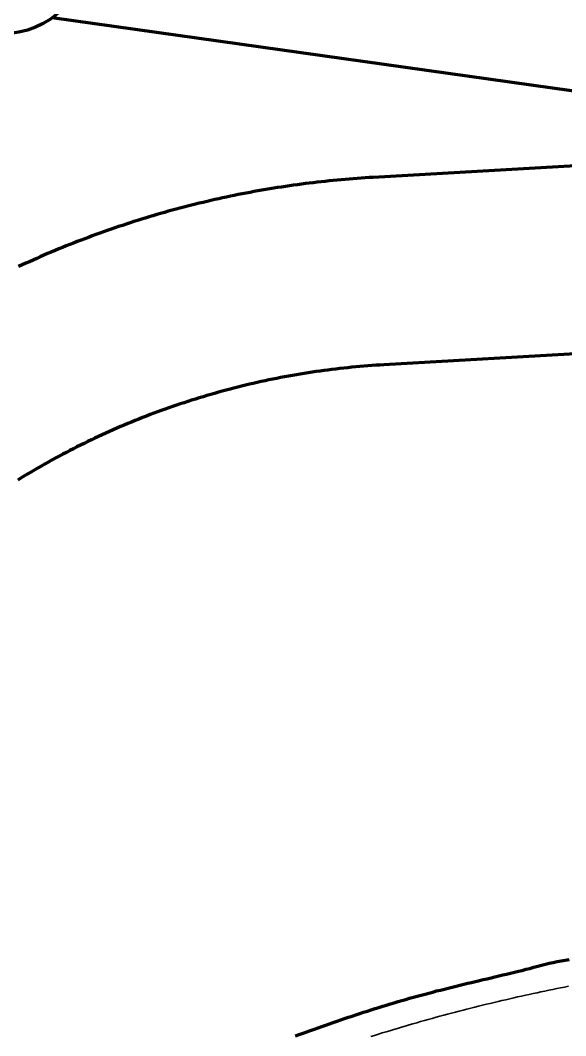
# Model space of a CAD drawing. Header units: millimetres. Extents: x 0 to 2382, y 0 to 420.
# Drawn here: x 275.87 to 282.7, y 298.82 to 311.53 of the extents above; entities that cross this region are included whole.
import ezdxf

# ---------------------------------------------------------------- set-up
doc = ezdxf.new("R2010")
doc.units = ezdxf.units.MM
doc.linetypes.add('IRAM-E-TRAZOS', pattern=[5, 4, -1])
for name, color, linetype, lineweight in [('01-VISIBLE', 7, 'CONTINUOUS', 70), ('02-OCULTA', 4, 'IRAM-E-TRAZOS', 35), ('08-FINA', 5, 'CONTINUOUS', 18)]:
    doc.layers.add(name, color=color, linetype=linetype, lineweight=lineweight)

msp = doc.modelspace()

# ---------------------------------------------------------------- linework, layer by layer
at = {"layer": '01-VISIBLE'}
for p, q in [((286.022, 310.187), (276.267, 311.558)), ((285.111, 309.836), (280.285, 309.56)), ((285.245, 307.489), (280.419, 307.214))]:
    msp.add_line(p, q, dxfattribs=at)
for points in [[(280.285, 309.56), (280.235, 309.557), (280.185, 309.554), (280.135, 309.551), (280.085, 309.547), (280.035, 309.543), (279.985, 309.539), (279.935, 309.535), (279.886, 309.531), (279.836, 309.526), (279.786, 309.521), (279.736, 309.516), (279.686, 309.511), (279.637, 309.506), (279.587, 309.5), (279.537, 309.494), (279.487, 309.488), (279.438, 309.482), (279.388, 309.476), (279.339, 309.469), (279.289, 309.462), (279.239, 309.455), (279.19, 309.448), (279.14, 309.44), (279.091, 309.433), (279.042, 309.425), (278.992, 309.417), (278.943, 309.408), (278.893, 309.4), (278.844, 309.391), (278.795, 309.382), (278.746, 309.373), (278.697, 309.364), (278.647, 309.354), (278.598, 309.345), (278.549, 309.335), (278.5, 309.325), (278.451, 309.314), (278.402, 309.304), (278.353, 309.293), (278.305, 309.282), (278.256, 309.271), (278.207, 309.26), (278.158, 309.248), (278.11, 309.237), (278.061, 309.225), (278.013, 309.213), (277.964, 309.2), (277.916, 309.188), (277.867, 309.175), (277.819, 309.162), (277.771, 309.149), (277.722, 309.136), (277.674, 309.122), (277.626, 309.108), (277.578, 309.094), (277.53, 309.08), (277.482, 309.066), (277.434, 309.052), (277.386, 309.037), (277.338, 309.022), (277.291, 309.007), (277.243, 308.992), (277.196, 308.976), (277.148, 308.96), (277.101, 308.944), (277.053, 308.928), (277.006, 308.912), (276.959, 308.896), (276.911, 308.879), (276.864, 308.862), (276.817, 308.845), (276.77, 308.828), (276.723, 308.81), (276.676, 308.793), (276.63, 308.775), (276.583, 308.757), (276.536, 308.739), (276.49, 308.72), (276.443, 308.702), (276.397, 308.683), (276.351, 308.664), (276.305, 308.645), (276.258, 308.625), (276.212, 308.606), (276.166, 308.586), (276.12, 308.566), (276.075, 308.546), (276.029, 308.526), (275.983, 308.505), (275.938, 308.485), (275.892, 308.464), (275.847, 308.443)], [(280.419, 307.214), (280.369, 307.211), (280.319, 307.208), (280.269, 307.204), (280.219, 307.201), (280.169, 307.197), (280.119, 307.192), (280.069, 307.188), (280.02, 307.183), (279.97, 307.178), (279.92, 307.173), (279.87, 307.167), (279.821, 307.161), (279.771, 307.155), (279.721, 307.149), (279.672, 307.143), (279.622, 307.136), (279.573, 307.129), (279.523, 307.121), (279.474, 307.114), (279.424, 307.106), (279.375, 307.098), (279.326, 307.09), (279.276, 307.081), (279.227, 307.072), (279.178, 307.063), (279.129, 307.054), (279.08, 307.044), (279.031, 307.035), (278.982, 307.024), (278.933, 307.014), (278.884, 307.004), (278.835, 306.993), (278.786, 306.982), (278.737, 306.97), (278.689, 306.959), (278.64, 306.947), (278.591, 306.935), (278.543, 306.923), (278.495, 306.91), (278.446, 306.897), (278.398, 306.884), (278.35, 306.871), (278.301, 306.857), (278.253, 306.844), (278.205, 306.829), (278.157, 306.815), (278.11, 306.801), (278.062, 306.786), (278.014, 306.771), (277.966, 306.756), (277.919, 306.74), (277.871, 306.724), (277.824, 306.708), (277.777, 306.692), (277.729, 306.676), (277.682, 306.659), (277.635, 306.642), (277.588, 306.625), (277.541, 306.607), (277.494, 306.59), (277.448, 306.572), (277.401, 306.554), (277.355, 306.535), (277.308, 306.517), (277.262, 306.498), (277.216, 306.479), (277.169, 306.459), (277.123, 306.44), (277.077, 306.42), (277.032, 306.4), (276.986, 306.379), (276.94, 306.359), (276.895, 306.338), (276.849, 306.317), (276.804, 306.296), (276.759, 306.275), (276.714, 306.253), (276.669, 306.231), (276.624, 306.209), (276.579, 306.187), (276.534, 306.164), (276.49, 306.141), (276.446, 306.118), (276.401, 306.095), (276.357, 306.071), (276.313, 306.048), (276.269, 306.024), (276.225, 305.999), (276.182, 305.975), (276.138, 305.95), (276.095, 305.926), (276.051, 305.901), (276.008, 305.875), (275.965, 305.85), (275.922, 305.824), (275.879, 305.798), (275.837, 305.772)], [(279.315, 298.812), (279.362, 298.829), (279.409, 298.847), (279.456, 298.864), (279.504, 298.881), (279.551, 298.897), (279.598, 298.914), (279.645, 298.931), (279.693, 298.947), (279.74, 298.964), (279.787, 298.98), (279.835, 298.997), (279.882, 299.013), (279.929, 299.029), (279.977, 299.045), (280.024, 299.061), (280.072, 299.077), (280.12, 299.093), (280.167, 299.108), (280.215, 299.124), (280.263, 299.139), (280.31, 299.155), (280.358, 299.17), (280.406, 299.184), (280.454, 299.199), (280.502, 299.214), (280.55, 299.228), (280.598, 299.242), (280.646, 299.256), (280.694, 299.27), (280.743, 299.284), (280.791, 299.297), (280.839, 299.31), (280.888, 299.324), (280.936, 299.337), (280.984, 299.349), (281.033, 299.362), (281.081, 299.375), (281.13, 299.387), (281.179, 299.399), (281.227, 299.412), (281.276, 299.424), (281.325, 299.436), (281.373, 299.448), (281.422, 299.459), (281.471, 299.471), (281.519, 299.483), (281.568, 299.494), (281.617, 299.506), (281.666, 299.517), (281.714, 299.529), (281.763, 299.54), (281.812, 299.552), (281.861, 299.563), (281.91, 299.575), (281.958, 299.587), (282.007, 299.598), (282.056, 299.61), (282.105, 299.622), (282.153, 299.633), (282.202, 299.646), (282.25, 299.658), (282.299, 299.672), (282.347, 299.686), (282.395, 299.7), (282.443, 299.712), (282.492, 299.723), (282.542, 299.733), (282.591, 299.742), (282.64, 299.751), (282.69, 299.76), (282.739, 299.768)]]:
    msp.add_lwpolyline(points, dxfattribs=at)
msp.add_circle((275.631, 312.455), 1.1, dxfattribs=at)
at = {"layer": '02-OCULTA'}
msp.add_line((288.591, 309.826), (276.267, 311.558), dxfattribs=at)
msp.add_lwpolyline([(282.732, 299.434), (282.683, 299.424), (282.634, 299.414), (282.585, 299.404), (282.536, 299.394), (282.487, 299.384), (282.438, 299.374), (282.388, 299.364), (282.339, 299.353), (282.29, 299.343), (282.241, 299.332), (282.193, 299.322), (282.144, 299.311), (282.095, 299.3), (282.046, 299.289), (281.997, 299.278), (281.948, 299.266), (281.899, 299.255), (281.85, 299.244), (281.802, 299.232), (281.753, 299.22), (281.704, 299.209), (281.656, 299.197), (281.607, 299.185), (281.558, 299.173), (281.51, 299.16), (281.461, 299.148), (281.413, 299.136), (281.364, 299.123), (281.316, 299.11), (281.267, 299.098), (281.219, 299.085), (281.17, 299.072), (281.122, 299.059), (281.074, 299.045), (281.025, 299.032), (280.977, 299.019), (280.929, 299.005), (280.881, 298.991), (280.832, 298.978), (280.784, 298.964), (280.736, 298.95), (280.688, 298.936), (280.64, 298.921), (280.592, 298.907), (280.544, 298.893), (280.496, 298.878), (280.448, 298.863), (280.4, 298.849), (280.352, 298.834), (280.305, 298.819), (280.257, 298.804)], dxfattribs=at)
msp.add_circle((275.631, 312.455), 1.1, dxfattribs=at)
at = {"layer": '08-FINA'}
msp.add_circle((282.872, 308.476), 18.417, dxfattribs=at)

doc.saveas('drawing.dxf')
